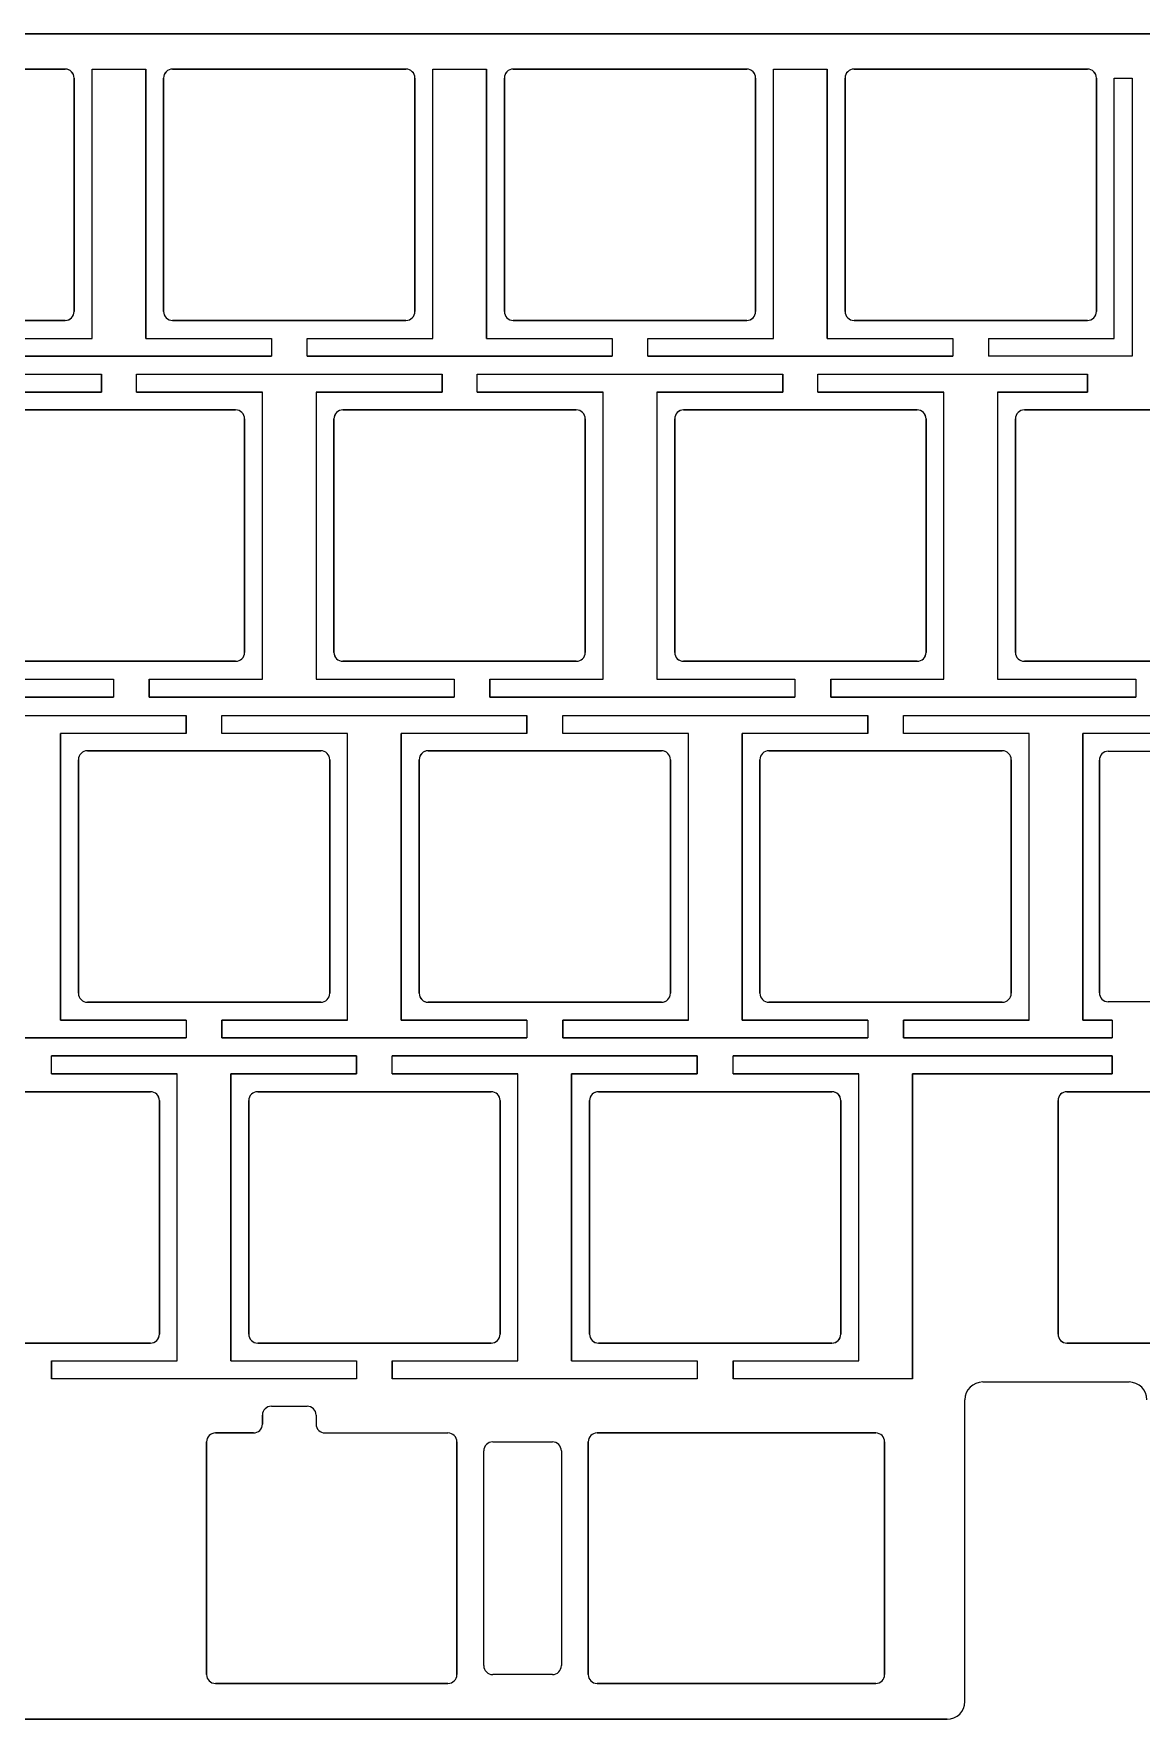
# Model space of a CAD drawing. Header units: millimetres. Extents: x 77 to 1027, y 56 to 253.
# Drawn here: x 288.6 to 350.5, y 61.8 to 156 of the extents above; entities that cross this region are included whole.
import ezdxf

# ---------------------------------------------------------------- set-up
doc = ezdxf.new("R2010")
doc.units = ezdxf.units.MM

msp = doc.modelspace()

# ---------------------------------------------------------------- linework, layer by layer
for p, q in [((104.367, 155.963), (406.117, 155.963)), ((291.842, 138.938), (291.842, 153.988)), ((291.842, 153.988), (294.842, 153.988)), ((294.842, 138.938), (294.842, 153.988)), ((310.892, 138.938), (310.892, 153.988)), ((310.892, 153.988), (313.892, 153.988)), ((313.892, 138.938), (313.892, 153.988)), ((329.942, 138.938), (329.942, 153.988)), ((329.942, 153.988), (332.942, 153.988)), ((332.942, 138.938), (332.942, 153.988)), ((348.992, 138.938), (348.992, 153.488)), ((348.992, 153.488), (349.992, 153.488)), ((349.992, 153.488), (349.992, 137.938)), ((284.817, 138.938), (291.842, 138.938)), ((294.842, 138.938), (301.867, 138.938)), ((301.867, 138.938), (301.867, 137.938)), ((303.867, 137.938), (303.867, 138.938)), ((303.867, 138.938), (310.892, 138.938)), ((313.892, 138.938), (320.917, 138.938)), ((320.917, 138.938), (320.917, 137.938)), ((322.917, 137.938), (322.917, 138.938)), ((322.917, 138.938), (329.942, 138.938)), ((332.942, 138.938), (339.967, 138.938)), ((339.967, 138.938), (339.967, 137.938)), ((341.967, 138.938), (341.967, 137.938)), ((284.817, 137.938), (301.867, 137.938)), ((303.867, 137.938), (320.917, 137.938)), ((322.917, 137.938), (339.967, 137.938)), ((275.273, 136.938), (292.371, 136.938)), ((292.371, 135.938), (292.371, 136.938)), ((294.323, 135.938), (294.323, 136.938)), ((294.323, 136.938), (311.421, 136.938)), ((311.421, 135.938), (311.421, 136.938)), ((313.373, 135.938), (313.373, 136.938)), ((313.373, 136.938), (330.471, 136.938)), ((330.471, 135.938), (330.471, 136.938)), ((332.423, 135.938), (332.423, 136.938)), ((332.423, 136.938), (347.492, 136.938)), ((347.492, 135.938), (347.492, 136.938)), ((285.317, 135.938), (292.371, 135.938)), ((294.323, 135.938), (301.367, 135.938)), ((301.367, 119.888), (301.367, 135.938)), ((304.367, 135.938), (304.367, 119.888)), ((304.367, 135.938), (311.421, 135.938)), ((313.373, 135.938), (320.417, 135.938)), ((320.417, 119.888), (320.417, 135.938)), ((323.417, 135.938), (323.417, 119.888)), ((323.417, 135.938), (330.471, 135.938)), ((332.423, 135.938), (339.467, 135.938)), ((339.467, 119.888), (339.467, 135.938)), ((342.467, 135.938), (342.467, 119.888)), ((342.467, 135.938), (347.492, 135.938)), ((285.317, 119.888), (293.039, 119.888)), ((293.039, 119.888), (293.039, 118.888)), ((295.039, 119.888), (295.039, 118.888)), ((295.039, 119.888), (301.367, 119.888)), ((304.367, 119.888), (312.089, 119.888)), ((312.089, 119.888), (312.089, 118.888)), ((314.089, 119.888), (314.089, 118.888)), ((314.089, 119.888), (320.417, 119.888)), ((323.417, 119.888), (331.139, 119.888)), ((331.139, 119.888), (331.139, 118.888)), ((333.139, 119.888), (333.139, 118.888)), ((333.139, 119.888), (339.467, 119.888)), ((342.467, 119.888), (350.189, 119.888)), ((350.189, 119.888), (350.189, 118.888)), ((275.989, 118.888), (293.039, 118.888)), ((295.039, 118.888), (312.089, 118.888)), ((314.089, 118.888), (331.139, 118.888)), ((333.139, 118.888), (350.189, 118.888)), ((280.055, 117.863), (297.105, 117.863)), ((297.105, 116.863), (297.105, 117.863)), ((299.105, 116.863), (299.105, 117.863)), ((299.105, 117.863), (316.155, 117.863)), ((316.155, 116.863), (316.155, 117.863)), ((318.155, 116.863), (318.155, 117.863)), ((318.155, 117.863), (335.205, 117.863)), ((335.205, 116.863), (335.205, 117.863)), ((337.205, 116.863), (337.205, 117.863)), ((337.205, 117.863), (354.255, 117.863)), ((297.105, 116.863), (290.08, 116.863)), ((290.08, 100.838), (290.08, 116.863)), ((306.13, 116.863), (299.105, 116.863)), ((306.13, 100.838), (306.13, 116.863)), ((316.155, 116.863), (309.13, 116.863)), ((309.13, 100.838), (309.13, 116.863)), ((325.18, 116.863), (318.155, 116.863)), ((325.18, 100.838), (325.18, 116.863)), ((335.205, 116.863), (328.18, 116.863)), ((328.18, 100.838), (328.18, 116.863)), ((344.23, 116.863), (337.205, 116.863)), ((344.23, 100.838), (344.23, 116.863)), ((354.255, 116.863), (347.23, 116.863)), ((347.23, 100.838), (347.23, 116.863)), ((348.157, 115.363), (348.157, 102.363)), ((348.657, 115.863), (369.688, 115.863)), ((297.105, 100.838), (290.08, 100.838)), ((297.105, 100.838), (297.105, 99.838)), ((299.105, 100.838), (299.105, 99.838)), ((306.13, 100.838), (299.105, 100.838)), ((316.155, 100.838), (309.13, 100.838)), ((316.155, 100.838), (316.155, 99.838)), ((318.155, 100.838), (318.155, 99.838)), ((325.18, 100.838), (318.155, 100.838)), ((335.205, 100.838), (328.18, 100.838)), ((335.205, 100.838), (335.205, 99.838)), ((337.205, 100.838), (337.205, 99.838)), ((344.23, 100.838), (337.205, 100.838)), ((348.87, 100.838), (347.23, 100.838)), ((348.87, 100.838), (348.87, 99.838)), ((280.055, 99.838), (297.105, 99.838)), ((299.105, 99.838), (316.155, 99.838)), ((318.155, 99.838), (335.205, 99.838)), ((337.205, 99.838), (348.87, 99.838)), ((289.58, 97.838), (289.58, 98.838)), ((306.63, 98.838), (289.58, 98.838)), ((306.63, 97.838), (306.63, 98.838)), ((308.63, 97.838), (308.63, 98.838)), ((325.68, 98.838), (308.63, 98.838)), ((325.68, 97.838), (325.68, 98.838)), ((348.87, 98.838), (327.68, 98.838)), ((327.68, 97.838), (327.68, 98.838)), ((348.87, 97.838), (348.87, 98.838)), ((289.58, 97.838), (296.605, 97.838)), ((296.605, 81.788), (296.605, 97.838)), ((299.605, 81.788), (299.605, 97.838)), ((299.605, 97.838), (306.63, 97.838)), ((308.63, 97.838), (315.655, 97.838)), ((315.655, 81.788), (315.655, 97.838)), ((318.655, 81.788), (318.655, 97.838)), ((318.655, 97.838), (325.68, 97.838)), ((327.68, 97.838), (334.705, 97.838)), ((334.705, 81.788), (334.705, 97.838)), ((337.705, 80.788), (337.705, 97.838)), ((337.705, 97.838), (348.87, 97.838)), ((289.58, 81.788), (289.58, 80.788)), ((289.58, 81.788), (296.605, 81.788)), ((299.605, 81.788), (306.63, 81.788)), ((306.63, 81.788), (306.63, 80.788)), ((308.63, 81.788), (308.63, 80.788)), ((308.63, 81.788), (315.655, 81.788)), ((318.655, 81.788), (325.68, 81.788)), ((325.68, 81.788), (325.68, 80.788)), ((327.68, 81.788), (327.68, 80.788)), ((327.68, 81.788), (334.705, 81.788)), ((306.63, 80.788), (289.58, 80.788)), ((325.68, 80.788), (308.63, 80.788)), ((337.705, 80.788), (327.68, 80.788)), ((341.642, 80.613), (349.817, 80.613)), ((301.867, 79.263), (303.867, 79.263)), ((340.642, 62.763), (340.642, 79.613)), ((301.367, 78.763), (301.367, 78.263)), ((304.367, 78.763), (304.367, 78.263)), ((298.242, 77.263), (298.242, 64.263)), ((300.867, 77.763), (298.742, 77.763)), ((304.867, 77.763), (311.742, 77.763)), ((312.242, 64.263), (312.242, 77.263)), ((314.242, 77.263), (317.58, 77.263)), ((319.58, 77.263), (319.58, 64.263)), ((335.654, 77.763), (320.08, 77.763)), ((336.154, 64.263), (336.154, 77.263)), ((313.742, 64.763), (313.742, 76.763)), ((318.08, 76.763), (318.08, 64.763)), ((317.58, 64.263), (314.242, 64.263)), ((298.742, 63.763), (311.742, 63.763)), ((320.08, 63.763), (335.654, 63.763)), ((339.642, 61.763), (104.367, 61.763))]:
    msp.add_line(p, q)
at = {"lineweight": 0}
for p, q in [((406.117, 155.963), (104.367, 155.963)), ((277.292, 153.988), (290.342, 153.988)), ((291.842, 138.938), (291.842, 153.988)), ((291.842, 153.988), (294.842, 153.988)), ((294.842, 153.988), (294.842, 138.938)), ((296.342, 153.988), (309.392, 153.988)), ((310.892, 138.938), (310.892, 153.988)), ((310.892, 153.988), (313.892, 153.988)), ((313.892, 153.988), (313.892, 138.938)), ((315.392, 153.988), (328.442, 153.988)), ((329.942, 138.938), (329.942, 153.988)), ((329.942, 153.988), (332.942, 153.988)), ((332.942, 153.988), (332.942, 138.938)), ((334.442, 153.988), (347.492, 153.988)), ((290.842, 153.488), (290.842, 140.438)), ((295.842, 140.438), (295.842, 153.488)), ((309.892, 153.488), (309.892, 140.438)), ((314.892, 140.438), (314.892, 153.488)), ((328.942, 153.488), (328.942, 140.438)), ((333.942, 140.438), (333.942, 153.488)), ((347.992, 153.488), (347.992, 140.438)), ((290.342, 139.938), (277.292, 139.938)), ((309.392, 139.938), (296.342, 139.938)), ((328.442, 139.938), (315.392, 139.938)), ((347.492, 139.938), (334.442, 139.938)), ((284.817, 138.938), (291.842, 138.938)), ((294.842, 138.938), (301.867, 138.938)), ((301.867, 138.938), (301.867, 137.938)), ((303.867, 137.938), (303.867, 138.938)), ((303.867, 138.938), (310.892, 138.938)), ((313.892, 138.938), (320.917, 138.938)), ((320.917, 138.938), (320.917, 137.938)), ((322.917, 137.938), (322.917, 138.938)), ((322.917, 138.938), (329.942, 138.938)), ((332.942, 138.938), (339.967, 138.938)), ((339.967, 138.938), (339.967, 137.938)), ((301.867, 137.938), (284.817, 137.938)), ((320.917, 137.938), (303.867, 137.938)), ((339.967, 137.938), (322.917, 137.938)), ((275.273, 136.938), (292.371, 136.938)), ((292.371, 136.938), (292.371, 135.938)), ((294.323, 135.938), (294.323, 136.938)), ((294.323, 136.938), (311.421, 136.938)), ((311.421, 136.938), (311.421, 135.938)), ((313.373, 135.938), (313.373, 136.938)), ((313.373, 136.938), (330.471, 136.938)), ((330.471, 136.938), (330.471, 135.938)), ((332.423, 135.938), (332.423, 136.938)), ((332.423, 136.938), (347.492, 136.938)), ((347.492, 136.938), (347.492, 135.938)), ((292.371, 135.938), (285.317, 135.938)), ((301.367, 135.938), (294.323, 135.938)), ((301.367, 119.888), (301.367, 135.938)), ((311.421, 135.938), (304.367, 135.938)), ((304.367, 135.938), (304.367, 119.888)), ((320.417, 135.938), (313.373, 135.938)), ((320.417, 119.888), (320.417, 135.938)), ((330.471, 135.938), (323.417, 135.938)), ((323.417, 135.938), (323.417, 119.888)), ((339.467, 135.938), (332.423, 135.938)), ((339.467, 119.888), (339.467, 135.938)), ((347.492, 135.938), (342.467, 135.938)), ((342.467, 135.938), (342.467, 119.888)), ((286.817, 134.938), (299.867, 134.938)), ((305.867, 134.938), (318.917, 134.938)), ((324.917, 134.938), (337.967, 134.938)), ((343.967, 134.938), (357.017, 134.938)), ((300.367, 134.438), (300.367, 121.388)), ((305.367, 121.388), (305.367, 134.438)), ((319.417, 134.438), (319.417, 121.388)), ((324.417, 121.388), (324.417, 134.438)), ((338.467, 134.438), (338.467, 121.388)), ((343.467, 121.388), (343.467, 134.438)), ((299.867, 120.888), (286.817, 120.888)), ((318.917, 120.888), (305.867, 120.888)), ((337.967, 120.888), (324.917, 120.888)), ((357.017, 120.888), (343.967, 120.888)), ((285.317, 119.888), (293.039, 119.888)), ((293.039, 119.888), (293.039, 118.888)), ((295.039, 118.888), (295.039, 119.888)), ((295.039, 119.888), (301.367, 119.888)), ((304.367, 119.888), (312.089, 119.888)), ((312.089, 119.888), (312.089, 118.888)), ((314.089, 118.888), (314.089, 119.888)), ((314.089, 119.888), (320.417, 119.888)), ((323.417, 119.888), (331.139, 119.888)), ((331.139, 119.888), (331.139, 118.888)), ((333.139, 118.888), (333.139, 119.888)), ((333.139, 119.888), (339.467, 119.888)), ((342.467, 119.888), (350.189, 119.888)), ((350.189, 119.888), (350.189, 118.888)), ((293.039, 118.888), (275.989, 118.888)), ((312.089, 118.888), (295.039, 118.888)), ((331.139, 118.888), (314.089, 118.888)), ((350.189, 118.888), (333.139, 118.888)), ((280.055, 117.863), (297.105, 117.863)), ((297.105, 117.863), (297.105, 116.863)), ((299.105, 116.863), (299.105, 117.863)), ((299.105, 117.863), (316.155, 117.863)), ((316.155, 117.863), (316.155, 116.863)), ((318.155, 116.863), (318.155, 117.863)), ((318.155, 117.863), (335.205, 117.863)), ((335.205, 117.863), (335.205, 116.863)), ((337.205, 116.863), (337.205, 117.863)), ((337.205, 117.863), (354.255, 117.863)), ((297.105, 116.863), (290.08, 116.863)), ((290.08, 116.863), (290.08, 100.838)), ((306.13, 116.863), (299.105, 116.863)), ((306.13, 100.838), (306.13, 116.863)), ((316.155, 116.863), (309.13, 116.863)), ((309.13, 116.863), (309.13, 100.838)), ((325.18, 116.863), (318.155, 116.863)), ((325.18, 100.838), (325.18, 116.863)), ((335.205, 116.863), (328.18, 116.863)), ((328.18, 116.863), (328.18, 100.838)), ((344.23, 116.863), (337.205, 116.863)), ((344.23, 100.838), (344.23, 116.863)), ((354.255, 116.863), (347.23, 116.863)), ((347.23, 116.863), (347.23, 100.838)), ((291.58, 115.888), (304.63, 115.888)), ((310.63, 115.888), (323.68, 115.888)), ((329.68, 115.888), (342.73, 115.888)), ((291.08, 102.338), (291.08, 115.388)), ((305.13, 115.388), (305.13, 102.338)), ((310.13, 102.338), (310.13, 115.388)), ((324.18, 115.388), (324.18, 102.338)), ((329.18, 102.338), (329.18, 115.388)), ((343.23, 115.388), (343.23, 102.338)), ((348.157, 102.363), (348.157, 115.363)), ((348.657, 115.863), (369.688, 115.863)), ((304.63, 101.838), (291.58, 101.838)), ((323.68, 101.838), (310.63, 101.838)), ((342.73, 101.838), (329.68, 101.838)), ((353.163, 101.863), (348.657, 101.863)), ((290.08, 100.838), (297.105, 100.838)), ((297.105, 100.838), (297.105, 99.838)), ((299.105, 99.838), (299.105, 100.838)), ((299.105, 100.838), (306.13, 100.838)), ((309.13, 100.838), (316.155, 100.838)), ((316.155, 100.838), (316.155, 99.838)), ((318.155, 99.838), (318.155, 100.838)), ((318.155, 100.838), (325.18, 100.838)), ((328.18, 100.838), (335.205, 100.838)), ((335.205, 100.838), (335.205, 99.838)), ((337.205, 99.838), (337.205, 100.838)), ((337.205, 100.838), (344.23, 100.838)), ((347.23, 100.838), (348.87, 100.838)), ((348.87, 100.838), (348.87, 99.838)), ((297.105, 99.838), (280.055, 99.838)), ((316.155, 99.838), (299.105, 99.838)), ((335.205, 99.838), (318.155, 99.838)), ((348.87, 99.838), (337.205, 99.838)), ((289.58, 97.838), (289.58, 98.838)), ((289.58, 98.838), (306.63, 98.838)), ((306.63, 98.838), (306.63, 97.838)), ((308.63, 97.838), (308.63, 98.838)), ((308.63, 98.838), (325.68, 98.838)), ((325.68, 98.838), (325.68, 97.838)), ((327.68, 97.838), (327.68, 98.838)), ((327.68, 98.838), (348.87, 98.838)), ((348.87, 98.838), (348.87, 97.838)), ((296.605, 97.838), (289.58, 97.838)), ((296.605, 81.788), (296.605, 97.838)), ((306.63, 97.838), (299.605, 97.838)), ((299.605, 97.838), (299.605, 81.788)), ((315.655, 97.838), (308.63, 97.838)), ((315.655, 81.788), (315.655, 97.838)), ((325.68, 97.838), (318.655, 97.838)), ((318.655, 97.838), (318.655, 81.788)), ((334.705, 97.838), (327.68, 97.838)), ((334.705, 81.788), (334.705, 97.838)), ((348.87, 97.838), (337.705, 97.838)), ((337.705, 97.838), (337.705, 80.788)), ((282.055, 96.838), (295.105, 96.838)), ((295.605, 96.338), (295.605, 83.288)), ((300.605, 83.288), (300.605, 96.338)), ((301.105, 96.838), (314.155, 96.838)), ((314.655, 96.338), (314.655, 83.288)), ((319.655, 83.288), (319.655, 96.338)), ((320.155, 96.838), (333.205, 96.838)), ((333.705, 96.338), (333.705, 83.288)), ((345.848, 83.288), (345.848, 96.338)), ((346.348, 96.838), (359.398, 96.838)), ((295.105, 82.788), (282.055, 82.788)), ((314.155, 82.788), (301.105, 82.788)), ((333.205, 82.788), (320.155, 82.788)), ((359.398, 82.788), (346.348, 82.788)), ((289.58, 80.788), (289.58, 81.788)), ((289.58, 81.788), (296.605, 81.788)), ((299.605, 81.788), (306.63, 81.788)), ((306.63, 81.788), (306.63, 80.788)), ((308.63, 80.788), (308.63, 81.788)), ((308.63, 81.788), (315.655, 81.788)), ((318.655, 81.788), (325.68, 81.788)), ((325.68, 81.788), (325.68, 80.788)), ((327.68, 80.788), (327.68, 81.788)), ((327.68, 81.788), (334.705, 81.788)), ((306.63, 80.788), (289.58, 80.788)), ((325.68, 80.788), (308.63, 80.788)), ((337.705, 80.788), (327.68, 80.788)), ((341.642, 80.613), (349.817, 80.613)), ((301.867, 79.263), (303.867, 79.263)), ((340.642, 62.763), (340.642, 79.613)), ((301.367, 78.263), (301.367, 78.763)), ((304.367, 78.763), (304.367, 78.263)), ((298.242, 64.263), (298.242, 77.263)), ((298.742, 77.763), (300.867, 77.763)), ((304.867, 77.763), (311.742, 77.763)), ((312.242, 77.263), (312.242, 64.263)), ((314.242, 77.263), (317.58, 77.263)), ((319.58, 64.263), (319.58, 77.263)), ((320.08, 77.763), (335.654, 77.763)), ((336.154, 77.263), (336.154, 64.263)), ((313.742, 64.763), (313.742, 76.763)), ((318.08, 76.763), (318.08, 64.763)), ((317.58, 64.263), (314.242, 64.263)), ((311.742, 63.763), (298.742, 63.763)), ((335.654, 63.763), (320.08, 63.763)), ((104.367, 61.763), (339.642, 61.763))]:
    msp.add_line(p, q, dxfattribs=at)
at = {"color": 7, "lineweight": 0}
for p, q in [((406.117, 155.963), (104.367, 155.963)), ((277.292, 153.988), (290.342, 153.988)), ((291.842, 138.938), (291.842, 153.988)), ((291.842, 153.988), (294.842, 153.988)), ((294.842, 153.988), (294.842, 138.938)), ((296.342, 153.988), (309.392, 153.988)), ((310.892, 138.938), (310.892, 153.988)), ((310.892, 153.988), (313.892, 153.988)), ((313.892, 153.988), (313.892, 138.938)), ((315.392, 153.988), (328.442, 153.988)), ((329.942, 138.938), (329.942, 153.988)), ((329.942, 153.988), (332.942, 153.988)), ((332.942, 153.988), (332.942, 138.938)), ((334.442, 153.988), (347.492, 153.988)), ((290.842, 153.488), (290.842, 140.438)), ((295.842, 140.438), (295.842, 153.488)), ((309.892, 153.488), (309.892, 140.438)), ((314.892, 140.438), (314.892, 153.488)), ((328.942, 153.488), (328.942, 140.438)), ((333.942, 140.438), (333.942, 153.488)), ((347.992, 153.488), (347.992, 140.438)), ((290.342, 139.938), (277.292, 139.938)), ((309.392, 139.938), (296.342, 139.938)), ((328.442, 139.938), (315.392, 139.938)), ((347.492, 139.938), (334.442, 139.938)), ((284.817, 138.938), (291.842, 138.938)), ((294.842, 138.938), (301.867, 138.938)), ((301.867, 138.938), (301.867, 137.938)), ((303.867, 137.938), (303.867, 138.938)), ((303.867, 138.938), (310.892, 138.938)), ((313.892, 138.938), (320.917, 138.938)), ((320.917, 138.938), (320.917, 137.938)), ((322.917, 137.938), (322.917, 138.938)), ((322.917, 138.938), (329.942, 138.938)), ((332.942, 138.938), (339.967, 138.938)), ((341.967, 138.938), (348.992, 138.938)), ((301.867, 137.938), (284.817, 137.938)), ((320.917, 137.938), (303.867, 137.938)), ((339.967, 137.938), (322.917, 137.938)), ((349.992, 137.938), (341.967, 137.938)), ((275.273, 136.938), (292.371, 136.938)), ((292.371, 136.938), (292.371, 135.938)), ((294.323, 135.938), (294.323, 136.938)), ((294.323, 136.938), (311.421, 136.938)), ((311.421, 136.938), (311.421, 135.938)), ((313.373, 135.938), (313.373, 136.938)), ((313.373, 136.938), (330.471, 136.938)), ((330.471, 136.938), (330.471, 135.938)), ((332.423, 135.938), (332.423, 136.938)), ((332.423, 136.938), (347.492, 136.938)), ((347.492, 136.938), (347.492, 135.938)), ((292.371, 135.938), (285.317, 135.938)), ((301.367, 135.938), (294.323, 135.938)), ((301.367, 119.888), (301.367, 135.938)), ((311.421, 135.938), (304.367, 135.938)), ((304.367, 135.938), (304.367, 119.888)), ((320.417, 135.938), (313.373, 135.938)), ((320.417, 119.888), (320.417, 135.938)), ((330.471, 135.938), (323.417, 135.938)), ((323.417, 135.938), (323.417, 119.888)), ((339.467, 135.938), (332.423, 135.938)), ((339.467, 119.888), (339.467, 135.938)), ((347.492, 135.938), (342.467, 135.938)), ((342.467, 135.938), (342.467, 119.888)), ((286.817, 134.938), (299.867, 134.938)), ((305.867, 134.938), (318.917, 134.938)), ((324.917, 134.938), (337.967, 134.938)), ((343.967, 134.938), (357.017, 134.938)), ((300.367, 134.438), (300.367, 121.388)), ((305.367, 121.388), (305.367, 134.438)), ((319.417, 134.438), (319.417, 121.388)), ((324.417, 121.388), (324.417, 134.438)), ((338.467, 134.438), (338.467, 121.388)), ((343.467, 121.388), (343.467, 134.438)), ((299.867, 120.888), (286.817, 120.888)), ((318.917, 120.888), (305.867, 120.888)), ((337.967, 120.888), (324.917, 120.888)), ((357.017, 120.888), (343.967, 120.888)), ((285.317, 119.888), (293.039, 119.888)), ((293.039, 119.888), (293.039, 118.888)), ((295.039, 118.888), (295.039, 119.888)), ((295.039, 119.888), (301.367, 119.888)), ((304.367, 119.888), (312.089, 119.888)), ((312.089, 119.888), (312.089, 118.888)), ((314.089, 118.888), (314.089, 119.888)), ((314.089, 119.888), (320.417, 119.888)), ((323.417, 119.888), (331.139, 119.888)), ((331.139, 119.888), (331.139, 118.888)), ((333.139, 118.888), (333.139, 119.888)), ((333.139, 119.888), (339.467, 119.888)), ((342.467, 119.888), (350.189, 119.888)), ((350.189, 119.888), (350.189, 118.888)), ((293.039, 118.888), (275.989, 118.888)), ((312.089, 118.888), (295.039, 118.888)), ((331.139, 118.888), (314.089, 118.888)), ((350.189, 118.888), (333.139, 118.888)), ((280.055, 117.863), (297.105, 117.863)), ((297.105, 117.863), (297.105, 116.863)), ((299.105, 116.863), (299.105, 117.863)), ((299.105, 117.863), (316.155, 117.863)), ((316.155, 117.863), (316.155, 116.863)), ((318.155, 116.863), (318.155, 117.863)), ((318.155, 117.863), (335.205, 117.863)), ((335.205, 117.863), (335.205, 116.863)), ((337.205, 116.863), (337.205, 117.863)), ((337.205, 117.863), (354.255, 117.863)), ((297.105, 116.863), (290.08, 116.863)), ((290.08, 116.863), (290.08, 100.838)), ((306.13, 116.863), (299.105, 116.863)), ((306.13, 100.838), (306.13, 116.863)), ((316.155, 116.863), (309.13, 116.863)), ((309.13, 116.863), (309.13, 100.838)), ((325.18, 116.863), (318.155, 116.863)), ((325.18, 100.838), (325.18, 116.863)), ((335.205, 116.863), (328.18, 116.863)), ((328.18, 116.863), (328.18, 100.838)), ((344.23, 116.863), (337.205, 116.863)), ((344.23, 100.838), (344.23, 116.863)), ((354.255, 116.863), (347.23, 116.863)), ((347.23, 116.863), (347.23, 100.838)), ((291.58, 115.888), (304.63, 115.888)), ((310.63, 115.888), (323.68, 115.888)), ((329.68, 115.888), (342.73, 115.888)), ((291.08, 102.338), (291.08, 115.388)), ((305.13, 115.388), (305.13, 102.338)), ((310.13, 102.338), (310.13, 115.388)), ((324.18, 115.388), (324.18, 102.338)), ((329.18, 102.338), (329.18, 115.388)), ((343.23, 115.388), (343.23, 102.338)), ((348.157, 102.363), (348.157, 115.363)), ((348.657, 115.863), (369.688, 115.863)), ((304.63, 101.838), (291.58, 101.838)), ((323.68, 101.838), (310.63, 101.838)), ((342.73, 101.838), (329.68, 101.838)), ((353.163, 101.863), (348.657, 101.863)), ((290.08, 100.838), (297.105, 100.838)), ((297.105, 100.838), (297.105, 99.838)), ((299.105, 99.838), (299.105, 100.838)), ((299.105, 100.838), (306.13, 100.838)), ((309.13, 100.838), (316.155, 100.838)), ((316.155, 100.838), (316.155, 99.838)), ((318.155, 99.838), (318.155, 100.838)), ((318.155, 100.838), (325.18, 100.838)), ((328.18, 100.838), (335.205, 100.838)), ((335.205, 100.838), (335.205, 99.838)), ((337.205, 99.838), (337.205, 100.838)), ((337.205, 100.838), (344.23, 100.838)), ((347.23, 100.838), (348.87, 100.838)), ((348.87, 100.838), (348.87, 99.838)), ((297.105, 99.838), (280.055, 99.838)), ((316.155, 99.838), (299.105, 99.838)), ((335.205, 99.838), (318.155, 99.838)), ((348.87, 99.838), (337.205, 99.838)), ((289.58, 97.838), (289.58, 98.838)), ((289.58, 98.838), (306.63, 98.838)), ((306.63, 98.838), (306.63, 97.838)), ((308.63, 97.838), (308.63, 98.838)), ((308.63, 98.838), (325.68, 98.838)), ((325.68, 98.838), (325.68, 97.838)), ((327.68, 97.838), (327.68, 98.838)), ((327.68, 98.838), (348.87, 98.838)), ((348.87, 98.838), (348.87, 97.838)), ((296.605, 97.838), (289.58, 97.838)), ((296.605, 81.788), (296.605, 97.838)), ((306.63, 97.838), (299.605, 97.838)), ((299.605, 97.838), (299.605, 81.788)), ((315.655, 97.838), (308.63, 97.838)), ((315.655, 81.788), (315.655, 97.838)), ((325.68, 97.838), (318.655, 97.838)), ((318.655, 97.838), (318.655, 81.788)), ((334.705, 97.838), (327.68, 97.838)), ((334.705, 81.788), (334.705, 97.838)), ((348.87, 97.838), (337.705, 97.838)), ((337.705, 97.838), (337.705, 80.788)), ((282.055, 96.838), (295.105, 96.838)), ((295.605, 96.338), (295.605, 83.288)), ((300.605, 83.288), (300.605, 96.338)), ((301.105, 96.838), (314.155, 96.838)), ((314.655, 96.338), (314.655, 83.288)), ((319.655, 83.288), (319.655, 96.338)), ((320.155, 96.838), (333.205, 96.838)), ((333.705, 96.338), (333.705, 83.288)), ((345.848, 83.288), (345.848, 96.338)), ((346.348, 96.838), (359.398, 96.838)), ((295.105, 82.788), (282.055, 82.788)), ((314.155, 82.788), (301.105, 82.788)), ((333.205, 82.788), (320.155, 82.788)), ((359.398, 82.788), (346.348, 82.788)), ((289.58, 80.788), (289.58, 81.788)), ((289.58, 81.788), (296.605, 81.788)), ((299.605, 81.788), (306.63, 81.788)), ((306.63, 81.788), (306.63, 80.788)), ((308.63, 80.788), (308.63, 81.788)), ((308.63, 81.788), (315.655, 81.788)), ((318.655, 81.788), (325.68, 81.788)), ((325.68, 81.788), (325.68, 80.788)), ((327.68, 80.788), (327.68, 81.788)), ((327.68, 81.788), (334.705, 81.788)), ((306.63, 80.788), (289.58, 80.788)), ((325.68, 80.788), (308.63, 80.788)), ((337.705, 80.788), (327.68, 80.788)), ((341.642, 80.613), (349.817, 80.613)), ((301.867, 79.263), (303.867, 79.263)), ((340.642, 62.763), (340.642, 79.613)), ((301.367, 78.263), (301.367, 78.763)), ((304.367, 78.763), (304.367, 78.263)), ((298.242, 64.263), (298.242, 77.263)), ((298.742, 77.763), (300.867, 77.763)), ((304.867, 77.763), (311.742, 77.763)), ((312.242, 77.263), (312.242, 64.263)), ((314.242, 77.263), (317.58, 77.263)), ((319.58, 64.263), (319.58, 77.263)), ((320.08, 77.763), (335.654, 77.763)), ((336.154, 77.263), (336.154, 64.263)), ((313.742, 64.763), (313.742, 76.763)), ((318.08, 76.763), (318.08, 64.763)), ((317.58, 64.263), (314.242, 64.263)), ((311.742, 63.763), (298.742, 63.763)), ((335.654, 63.763), (320.08, 63.763)), ((104.367, 61.763), (339.642, 61.763))]:
    msp.add_line(p, q, dxfattribs=at)
at = {"linetype": 'Continuous'}
msp.add_line((353.163, 101.863), (348.657, 101.863), dxfattribs=at)
for points in [[(277.292, 139.938), (290.342, 139.938, 0.414214), (290.842, 140.438), (290.842, 153.488, 0.414214), (290.342, 153.988), (277.292, 153.988, 0.414214), (276.792, 153.488), (276.792, 140.438, 0.414214)], [(296.342, 139.938), (309.392, 139.938, 0.414214), (309.892, 140.438), (309.892, 153.488, 0.414214), (309.392, 153.988), (296.342, 153.988, 0.414214), (295.842, 153.488), (295.842, 140.438, 0.414214)], [(315.392, 139.938), (328.442, 139.938, 0.414214), (328.942, 140.438), (328.942, 153.488, 0.414214), (328.442, 153.988), (315.392, 153.988, 0.414214), (314.892, 153.488), (314.892, 140.438, 0.414214)], [(334.442, 139.938), (347.492, 139.938, 0.414214), (347.992, 140.438), (347.992, 153.488, 0.414214), (347.492, 153.988), (334.442, 153.988, 0.414214), (333.942, 153.488), (333.942, 140.438, 0.414214)], [(286.817, 120.888), (299.867, 120.888, 0.414214), (300.367, 121.388), (300.367, 134.438, 0.414214), (299.867, 134.938), (286.817, 134.938, 0.414214), (286.317, 134.438), (286.317, 121.388, 0.414214)], [(305.867, 120.888), (318.917, 120.888, 0.414214), (319.417, 121.388), (319.417, 134.438, 0.414214), (318.917, 134.938), (305.867, 134.938, 0.414214), (305.367, 134.438), (305.367, 121.388, 0.414214)], [(324.917, 120.888), (337.967, 120.888, 0.414214), (338.467, 121.388), (338.467, 134.438, 0.414214), (337.967, 134.938), (324.917, 134.938, 0.414214), (324.417, 134.438), (324.417, 121.388, 0.414214)], [(343.967, 120.888), (357.017, 120.888, 0.414214), (357.517, 121.388), (357.517, 134.438, 0.414214), (357.017, 134.938), (343.967, 134.938, 0.414214), (343.467, 134.438), (343.467, 121.388, 0.414214)], [(291.58, 101.838), (304.63, 101.838, 0.414214), (305.13, 102.338), (305.13, 115.388, 0.414214), (304.63, 115.888), (291.58, 115.888, 0.414214), (291.08, 115.388), (291.08, 102.338, 0.414214)], [(310.63, 101.838), (323.68, 101.838, 0.414214), (324.18, 102.338), (324.18, 115.388, 0.414214), (323.68, 115.888), (310.63, 115.888, 0.414214), (310.13, 115.388), (310.13, 102.338, 0.414214)], [(329.68, 101.838), (342.73, 101.838, 0.414214), (343.23, 102.338), (343.23, 115.388, 0.414214), (342.73, 115.888), (329.68, 115.888, 0.414214), (329.18, 115.388), (329.18, 102.338, 0.414214)], [(282.055, 82.788), (295.105, 82.788, 0.414214), (295.605, 83.288), (295.605, 96.338, 0.414214), (295.105, 96.838), (282.055, 96.838, 0.414214), (281.555, 96.338), (281.555, 83.288, 0.414214)], [(301.105, 82.788), (314.155, 82.788, 0.414214), (314.655, 83.288), (314.655, 96.338, 0.414214), (314.155, 96.838), (301.105, 96.838, 0.414214), (300.605, 96.338), (300.605, 83.288, 0.414214)], [(320.155, 82.788), (333.205, 82.788, 0.414214), (333.705, 83.288), (333.705, 96.338, 0.414214), (333.205, 96.838), (320.155, 96.838, 0.414214), (319.655, 96.338), (319.655, 83.288, 0.414214)], [(346.348, 82.788), (359.398, 82.788, 0.414214), (359.898, 83.288), (359.898, 96.338, 0.414214), (359.398, 96.838), (346.348, 96.838, 0.414214), (345.848, 96.338), (345.848, 83.288, 0.414214)]]:
    msp.add_lwpolyline(points, format="xyb", close=True)
at = {"lineweight": 0}
for centre, radius, start, end in [((290.342, 153.488), 0.5, 0, 90), ((296.342, 153.488), 0.5, 90, 180), ((309.392, 153.488), 0.5, 0, 90), ((315.392, 153.488), 0.5, 90, 180), ((328.442, 153.488), 0.5, 0, 90), ((334.442, 153.488), 0.5, 90, 180), ((347.492, 153.488), 0.5, 0, 90), ((290.342, 140.438), 0.5, 270, 0), ((290.342, 140.438), 0.5, 270, 0), ((296.342, 140.438), 0.5, 180, 270), ((296.342, 140.438), 0.5, 180, 270), ((309.392, 140.438), 0.5, 270, 0), ((309.392, 140.438), 0.5, 270, 0), ((315.392, 140.438), 0.5, 180, 270), ((315.392, 140.438), 0.5, 180, 270), ((328.442, 140.438), 0.5, 270, 0), ((328.442, 140.438), 0.5, 270, 0), ((334.442, 140.438), 0.5, 180, 270), ((334.442, 140.438), 0.5, 180, 270), ((347.492, 140.438), 0.5, 270, 0), ((347.492, 140.438), 0.5, 270, 0), ((299.867, 134.438), 0.5, 0, 90), ((305.867, 134.438), 0.5, 90, 180), ((318.917, 134.438), 0.5, 0, 90), ((324.917, 134.438), 0.5, 90, 180), ((337.967, 134.438), 0.5, 0, 90), ((343.967, 134.438), 0.5, 90, 180), ((299.867, 121.388), 0.5, 270, 0), ((305.867, 121.388), 0.5, 180, 270), ((318.917, 121.388), 0.5, 270, 0), ((324.917, 121.388), 0.5, 180, 270), ((337.967, 121.388), 0.5, 270, 0), ((343.967, 121.388), 0.5, 180, 270), ((291.58, 115.388), 0.5, 90, 180), ((291.58, 115.388), 0.5, 90, 180), ((304.63, 115.388), 0.5, 0, 90), ((304.63, 115.388), 0.5, 0, 90), ((310.63, 115.388), 0.5, 90, 180), ((310.63, 115.388), 0.5, 90, 180), ((323.68, 115.388), 0.5, 0, 90), ((323.68, 115.388), 0.5, 0, 90), ((329.68, 115.388), 0.5, 90, 180), ((329.68, 115.388), 0.5, 90, 180), ((342.73, 115.388), 0.5, 0, 90), ((342.73, 115.388), 0.5, 0, 90), ((348.657, 115.363), 0.5, 90, 180), ((291.58, 102.338), 0.5, 180, 270), ((304.63, 102.338), 0.5, 270, 0), ((310.63, 102.338), 0.5, 180, 270), ((323.68, 102.338), 0.5, 270, 0), ((329.68, 102.338), 0.5, 180, 270), ((342.73, 102.338), 0.5, 270, 0), ((348.657, 102.363), 0.5, 180, 270), ((295.105, 96.338), 0.5, 0, 90), ((301.105, 96.338), 0.5, 90, 180), ((314.155, 96.338), 0.5, 0, 90), ((320.155, 96.338), 0.5, 90, 180), ((333.205, 96.338), 0.5, 0, 90), ((346.348, 96.338), 0.5, 90, 180), ((295.105, 83.288), 0.5, 270, 0), ((295.105, 83.288), 0.5, 270, 0), ((301.105, 83.288), 0.5, 180, 270), ((314.155, 83.288), 0.5, 270, 0), ((320.155, 83.288), 0.5, 180, 270), ((333.205, 83.288), 0.5, 270, 0), ((346.348, 83.288), 0.5, 180, 270), ((341.642, 79.613), 1, 90, 180), ((349.817, 79.613), 1, 0, 90), ((301.867, 78.763), 0.5, 90, 180), ((303.867, 78.763), 0.5, 0, 90), ((300.867, 78.263), 0.5, 270, 0), ((304.867, 78.263), 0.5, 180, 270), ((298.742, 77.263), 0.5, 90, 180), ((311.742, 77.263), 0.5, 0, 90), ((314.242, 76.763), 0.5, 90, 180), ((317.58, 76.763), 0.5, 0, 90), ((320.08, 77.263), 0.5, 90, 180), ((335.654, 77.263), 0.5, 0, 90), ((298.742, 64.263), 0.5, 180, 270), ((311.742, 64.263), 0.5, 270, 0), ((314.242, 64.763), 0.5, 180, 270), ((317.58, 64.763), 0.5, 270, 0), ((320.08, 64.263), 0.5, 180, 270), ((335.654, 64.263), 0.5, 270, 0), ((339.642, 62.763), 1, 270, 0)]:
    msp.add_arc(centre, radius, start, end, dxfattribs=at)
at = {"color": 7, "lineweight": 0}
for centre, radius, start, end in [((290.342, 153.488), 0.5, 0, 90), ((296.342, 153.488), 0.5, 90, 180), ((309.392, 153.488), 0.5, 0, 90), ((315.392, 153.488), 0.5, 90, 180), ((328.442, 153.488), 0.5, 0, 90), ((334.442, 153.488), 0.5, 90, 180), ((347.492, 153.488), 0.5, 0, 90), ((299.867, 134.438), 0.5, 0, 90), ((305.867, 134.438), 0.5, 90, 180), ((318.917, 134.438), 0.5, 0, 90), ((324.917, 134.438), 0.5, 90, 180), ((337.967, 134.438), 0.5, 0, 90), ((343.967, 134.438), 0.5, 90, 180), ((299.867, 121.388), 0.5, 270, 0), ((305.867, 121.388), 0.5, 180, 270), ((318.917, 121.388), 0.5, 270, 0), ((324.917, 121.388), 0.5, 180, 270), ((337.967, 121.388), 0.5, 270, 0), ((343.967, 121.388), 0.5, 180, 270), ((348.657, 115.363), 0.5, 90, 180), ((291.58, 102.338), 0.5, 180, 270), ((304.63, 102.338), 0.5, 270, 0), ((310.63, 102.338), 0.5, 180, 270), ((323.68, 102.338), 0.5, 270, 0), ((329.68, 102.338), 0.5, 180, 270), ((342.73, 102.338), 0.5, 270, 0), ((348.657, 102.363), 0.5, 180, 270), ((295.105, 96.338), 0.5, 0, 90), ((301.105, 96.338), 0.5, 90, 180), ((314.155, 96.338), 0.5, 0, 90), ((320.155, 96.338), 0.5, 90, 180), ((333.205, 96.338), 0.5, 0, 90), ((346.348, 96.338), 0.5, 90, 180), ((301.105, 83.288), 0.5, 180, 270), ((314.155, 83.288), 0.5, 270, 0), ((320.155, 83.288), 0.5, 180, 270), ((333.205, 83.288), 0.5, 270, 0), ((346.348, 83.288), 0.5, 180, 270), ((341.642, 79.613), 1, 90, 180), ((349.817, 79.613), 1, 0, 90), ((301.867, 78.763), 0.5, 90, 180), ((303.867, 78.763), 0.5, 0, 90), ((300.867, 78.263), 0.5, 270, 0), ((304.867, 78.263), 0.5, 180, 270), ((298.742, 77.263), 0.5, 90, 180), ((311.742, 77.263), 0.5, 0, 90), ((314.242, 76.763), 0.5, 90, 180), ((317.58, 76.763), 0.5, 0, 90), ((320.08, 77.263), 0.5, 90, 180), ((335.654, 77.263), 0.5, 0, 90), ((298.742, 64.263), 0.5, 180, 270), ((311.742, 64.263), 0.5, 270, 0), ((314.242, 64.763), 0.5, 180, 270), ((317.58, 64.763), 0.5, 270, 0), ((320.08, 64.263), 0.5, 180, 270), ((335.654, 64.263), 0.5, 270, 0), ((339.642, 62.763), 1, 270, 0)]:
    msp.add_arc(centre, radius, start, end, dxfattribs=at)
for centre, radius, start, end in [((348.657, 115.363), 0.5, 90, 180), ((348.657, 102.363), 0.5, 180, 270), ((341.642, 79.613), 1, 90, 180), ((349.817, 79.613), 1, 0, 90), ((301.867, 78.763), 0.5, 90, 180), ((303.867, 78.763), 0.5, 0, 90), ((300.867, 78.263), 0.5, 270, 0), ((304.867, 78.263), 0.5, 180, 270), ((298.742, 77.263), 0.5, 90, 180), ((311.742, 77.263), 0.5, 0, 90), ((314.242, 76.763), 0.5, 90, 180), ((317.58, 76.763), 0.5, 0, 90), ((320.08, 77.263), 0.5, 90, 180), ((335.654, 77.263), 0.5, 0, 90), ((298.742, 64.263), 0.5, 180, 270), ((311.742, 64.263), 0.5, 270, 360), ((314.242, 64.763), 0.5, 180, 270), ((317.58, 64.763), 0.5, 270, 0), ((320.08, 64.263), 0.5, 180, 270), ((335.654, 64.263), 0.5, 270, 360), ((339.642, 62.763), 1, 270, 0)]:
    msp.add_arc(centre, radius, start, end)

doc.saveas('drawing.dxf')
